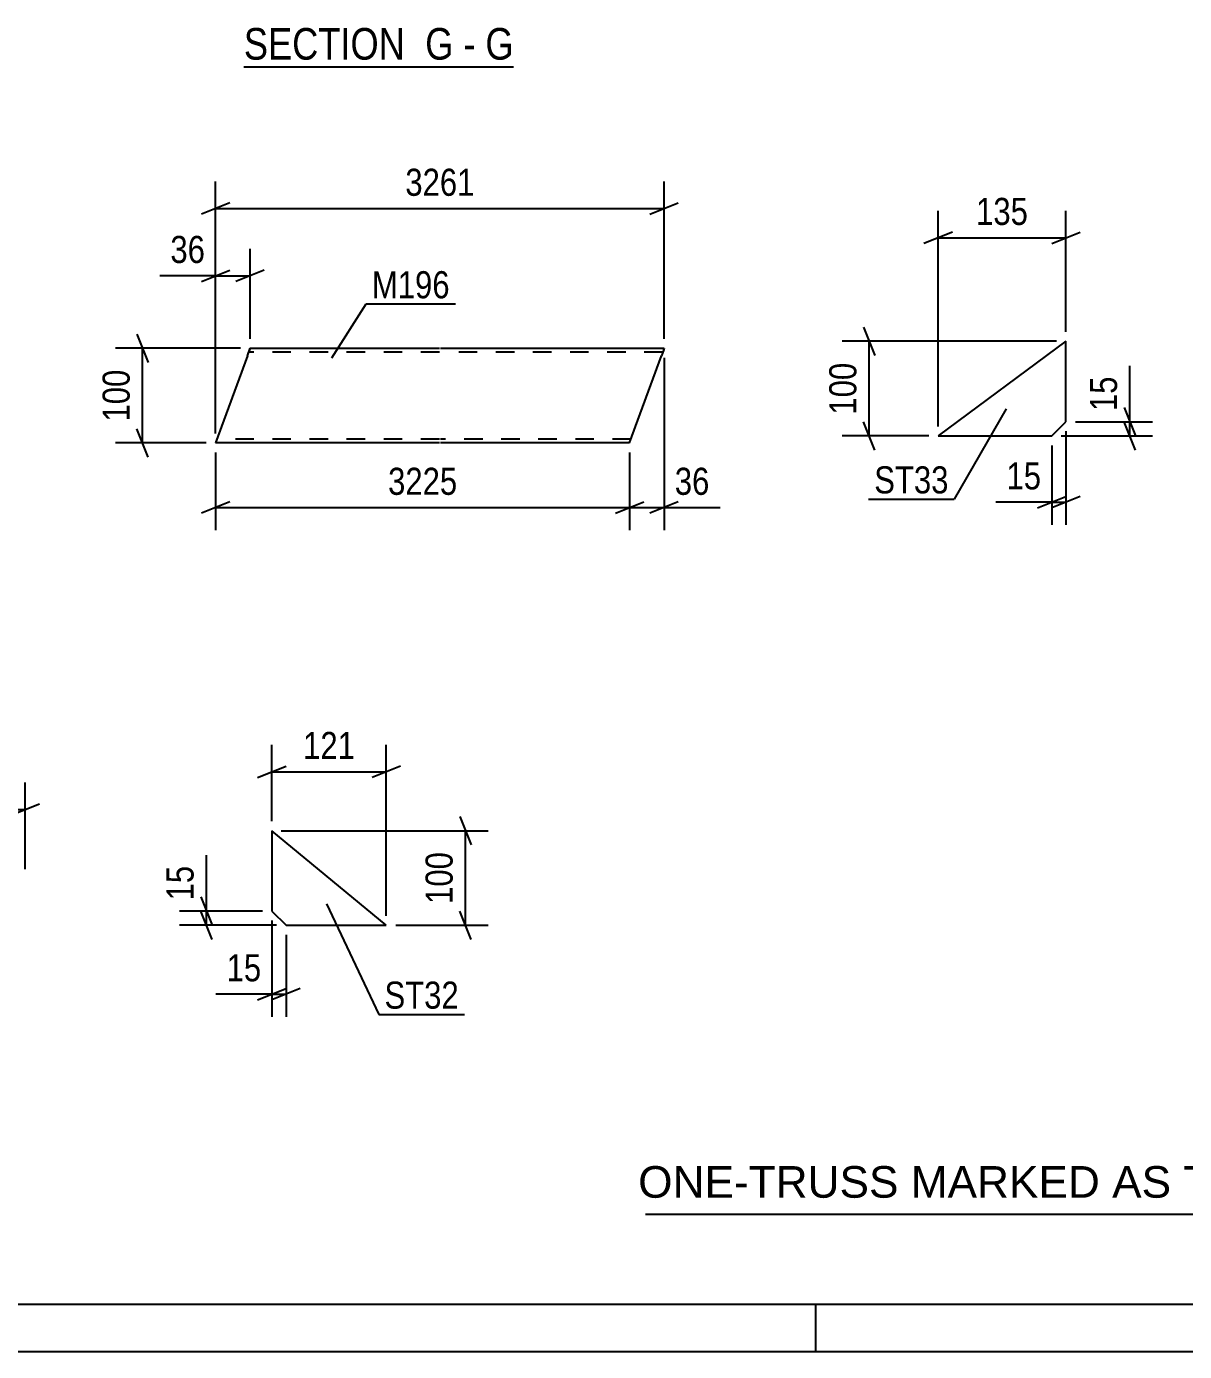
# Model space of a CAD drawing. Header units: millimetres. Extents: x 0 to 841, y 0 to 594.
# Drawn here: x 337.6 to 460, y 0 to 140 of the extents above; entities that cross this region are included whole.
import ezdxf

# ---------------------------------------------------------------- set-up
doc = ezdxf.new("R2010")
doc.units = ezdxf.units.MM
doc.linetypes.add('DXK_LINE_DOT2', pattern=[3.9198, 1.9599, -1.9599])
doc.styles.add('Arial', font='ARIAL.TTF', dxfattribs={"height": 0.2})
doc.styles.add('Arial Narrow', font='ARIALN.TTF', dxfattribs={"height": 0.2})

# ---------------------------------------------------------------- blocks, each defined once
blk = doc.blocks.new('Unknown-814748305-1133')
at = {"color": 5, "linetype": 'Continuous'}
for p, q in [((5, 5), (836, 5)), ((421, 0), (421, 5)), ((0, 0), (841, 0))]:
    blk.add_line(p, q, dxfattribs=at)
blk = doc.blocks.new('Unknown-814748305-13507')
at = {"color": 7, "linetype": 'Continuous'}
blk.add_line((403, 14.5), (473, 14.5), dxfattribs=at)
at = {"color": 7, "style": 'Arial'}
blk.add_text('ONE-TRUSS MARKED AS TR444', height=3.3428, dxfattribs=at).set_placement((402.24, 16.25))
blk = doc.blocks.new('Unknown-814748305-17 - 5706')
at = {"color": 6, "linetype": 'Continuous'}
blk.add_line((360.58, 135.77), (389.08, 135.77), dxfattribs=at)
at = {"color": 0, "linetype": 'Continuous'}
for points in [[(378.69, 136.52), (378.69, 140.02), (360.58, 140.02), (360.58, 136.52)], [(382.73, 136.52), (382.73, 140.02), (379.74, 140.02), (379.74, 136.52)], [(385.05, 136.52), (385.05, 140.02), (383.78, 140.02), (383.78, 136.52)], [(389.08, 136.52), (389.08, 140.02), (386.1, 140.02), (386.1, 136.52)]]:
    blk.add_wipeout(points, dxfattribs=at)
at = {"color": 7, "linetype": 'Continuous', "style": 'Arial Narrow'}
for s, p in [('SECTION ', (360.58, 136.52)), ('G', (379.74, 136.52)), ('G', (386.1, 136.52)), ('-', (383.78, 136.52))]:
    blk.add_text(s, height=3.34, dxfattribs=at).set_placement(p)
blk = doc.blocks.new('Part-814748305-2364 - 2348')
at = {"color": 2, "linetype": 'Continuous'}
for p, q in [((360.95, 105.22), (357.6, 96.02)), ((360.95, 105.22), (361.24, 106.02)), ((361.24, 106.02), (381.24, 106.02)), ((381.34, 106.02), (404.98, 106.02)), ((401.34, 96.02), (404.69, 105.22)), ((404.9, 105.79), (404.69, 105.22)), ((404.96, 105.96), (404.9, 105.79)), ((404.98, 106.02), (404.96, 105.96)), ((381.24, 96.02), (357.6, 96.02)), ((401.34, 96.02), (381.34, 96.02))]:
    blk.add_line(p, q, dxfattribs=at)
at = {"color": 7, "linetype": 'DXK_LINE_DOT2'}
for p, q in [((381.24, 105.62), (361.1, 105.62)), ((361.22, 105.96), (361.16, 105.79)), ((361.24, 106.02), (361.22, 105.96)), ((404.84, 105.62), (381.34, 105.62)), ((404.98, 106.02), (404.9, 105.79)), ((381.24, 96.42), (357.75, 96.42)), ((401.49, 96.42), (381.34, 96.42))]:
    blk.add_line(p, q, dxfattribs=at)
blk = doc.blocks.new('Part-814748305-1883 - 1867')
at = {"color": 2, "linetype": 'Continuous'}
for p, q in [((375.63, 45.04), (363.54, 55.04)), ((363.54, 55.04), (363.54, 46.54)), ((363.54, 46.54), (365.04, 45.04)), ((365.04, 45.04), (375.63, 45.04))]:
    blk.add_line(p, q, dxfattribs=at)
blk = doc.blocks.new('Part-814748305-1734 - 1718')
at = {"color": 2, "linetype": 'Continuous'}
for p, q in [((447.43, 106.76), (433.93, 96.76)), ((447.43, 98.26), (447.43, 106.76)), ((445.93, 96.76), (447.43, 98.26)), ((433.93, 96.76), (445.93, 96.76))]:
    blk.add_line(p, q, dxfattribs=at)
blk = doc.blocks.new('StraightDimension-814748305-12724 - 12577')
at = {"color": 7, "linetype": 'Continuous'}
for p, q in [((319.48, 50.96), (319.48, 60.14)), ((337.48, 50.96), (337.48, 60.14)), ((320.98, 57.89), (317.98, 56.69)), ((335.98, 56.69), (338.98, 57.89)), ((319.48, 57.29), (337.48, 57.29))]:
    blk.add_line(p, q, dxfattribs=at)
at = {"color": 0}
blk.add_wipeout([(331.82, 58.04), (331.82, 62.24), (325.13, 62.24), (325.13, 58.04)], dxfattribs=at)
at = {"color": 3, "style": 'Arial Narrow'}
blk.add_text('180', height=2.863, dxfattribs=at).set_placement((325.73, 58.64))
blk = doc.blocks.new('StraightDimension-814748305-2423 - 2348')
at = {"color": 7, "linetype": 'Continuous'}
for p, q in [((357.6, 95.02), (357.6, 86.78)), ((401.34, 95.02), (401.34, 86.78)), ((359.1, 89.78), (356.1, 88.58)), ((399.84, 88.58), (402.84, 89.78)), ((357.6, 89.18), (401.34, 89.18))]:
    blk.add_line(p, q, dxfattribs=at)
at = {"color": 0}
blk.add_wipeout([(383.73, 89.93), (383.73, 94.13), (375.22, 94.13), (375.22, 89.93)], dxfattribs=at)
at = {"color": 3, "style": 'Arial Narrow'}
blk.add_text('3225', height=2.863, dxfattribs=at).set_placement((375.82, 90.53))
blk = doc.blocks.new('StraightDimension-814748305-2367 - 2348')
at = {"color": 7, "linetype": 'Continuous'}
for p, q in [((349.27, 107.52), (350.47, 104.52)), ((360.24, 106.02), (347.02, 106.02)), ((349.87, 96.02), (349.87, 106.02)), ((350.47, 94.52), (349.27, 97.52)), ((356.6, 96.02), (347.02, 96.02))]:
    blk.add_line(p, q, dxfattribs=at)
at = {"color": 0}
blk.add_wipeout([(349.12, 104.36), (344.92, 104.36), (344.92, 97.68), (349.12, 97.68)], dxfattribs=at)
at = {"color": 3, "style": 'Arial Narrow'}
blk.add_text('100', height=2.863, rotation=90.0002, dxfattribs=at).set_placement((348.52, 98.28))
blk = doc.blocks.new('StraightDimension-814748305-2411 - 2348')
at = {"color": 7, "linetype": 'Continuous'}
for p, q in [((404.98, 105.02), (404.98, 86.78)), ((401.34, 95.02), (401.34, 86.78)), ((399.84, 88.58), (402.84, 89.78)), ((406.48, 89.78), (403.48, 88.58)), ((401.34, 89.18), (404.98, 89.18)), ((404.98, 89.18), (410.89, 89.18)), ((404.98, 89.18), (410.89, 89.18))]:
    blk.add_line(p, q, dxfattribs=at)
at = {"color": 0}
blk.add_wipeout([(410.37, 89.93), (410.37, 94.13), (405.51, 94.13), (405.51, 89.93)], dxfattribs=at)
at = {"color": 3, "style": 'Arial Narrow'}
blk.add_text('36', height=2.863, dxfattribs=at).set_placement((406.11, 90.53))
blk = doc.blocks.new('StraightDimension-814748305-2387 - 2348')
at = {"color": 7, "linetype": 'Continuous'}
for p, q in [((357.6, 97.02), (357.6, 123.63)), ((404.98, 107.02), (404.98, 123.63)), ((359.1, 121.38), (356.1, 120.18)), ((357.6, 120.78), (404.98, 120.78)), ((403.48, 120.18), (406.48, 121.38))]:
    blk.add_line(p, q, dxfattribs=at)
at = {"color": 0}
blk.add_wipeout([(385.55, 121.53), (385.55, 125.73), (377.04, 125.73), (377.04, 121.53)], dxfattribs=at)
at = {"color": 3, "style": 'Arial Narrow'}
blk.add_text('3261', height=2.863, dxfattribs=at).set_placement((377.64, 122.13))
blk = doc.blocks.new('StraightDimension-814748305-2398 - 2348')
at = {"color": 7, "linetype": 'Continuous'}
for p, q in [((357.6, 97.02), (357.6, 116.53)), ((361.24, 107.02), (361.24, 116.53)), ((357.6, 113.68), (351.7, 113.68)), ((357.6, 113.68), (351.7, 113.68)), ((356.1, 113.08), (359.1, 114.28)), ((357.6, 113.68), (361.24, 113.68)), ((362.74, 114.28), (359.74, 113.08))]:
    blk.add_line(p, q, dxfattribs=at)
at = {"color": 0}
blk.add_wipeout([(357.08, 114.43), (357.08, 118.63), (352.22, 118.63), (352.22, 114.43)], dxfattribs=at)
at = {"color": 3, "style": 'Arial Narrow'}
blk.add_text('36', height=2.863, dxfattribs=at).set_placement((352.82, 115.03))
blk = doc.blocks.new('StraightDimension-814748305-1897 - 1867')
at = {"color": 7, "linetype": 'Continuous'}
for p, q in [((356.62, 46.54), (356.62, 52.45)), ((356.62, 46.54), (356.62, 52.45)), ((356.02, 48.04), (357.22, 45.04)), ((362.54, 46.54), (353.77, 46.54)), ((357.22, 43.54), (356.02, 46.54)), ((356.62, 45.04), (356.62, 46.54)), ((364.04, 45.04), (353.77, 45.04))]:
    blk.add_line(p, q, dxfattribs=at)
at = {"color": 0}
blk.add_wipeout([(355.87, 51.92), (351.67, 51.92), (351.67, 47.07), (355.87, 47.07)], dxfattribs=at)
at = {"color": 3, "style": 'Arial Narrow'}
blk.add_text('15', height=2.863, rotation=90.0002, dxfattribs=at).set_placement((355.27, 47.67))
blk = doc.blocks.new('StraightDimension-814748305-1919 - 1867')
at = {"color": 7, "linetype": 'Continuous'}
for p, q in [((363.54, 45.54), (363.54, 35.37)), ((365.04, 44.04), (365.04, 35.37)), ((362.04, 37.17), (365.04, 38.37)), ((366.54, 38.37), (363.54, 37.17)), ((363.54, 37.77), (357.63, 37.77)), ((363.54, 37.77), (357.63, 37.77)), ((363.54, 37.77), (365.04, 37.77))]:
    blk.add_line(p, q, dxfattribs=at)
at = {"color": 0}
blk.add_wipeout([(363.01, 38.52), (363.01, 42.72), (358.16, 42.72), (358.16, 38.52)], dxfattribs=at)
at = {"color": 3, "style": 'Arial Narrow'}
blk.add_text('15', height=2.863, dxfattribs=at).set_placement((358.76, 39.12))
blk = doc.blocks.new('StraightDimension-814748305-1909 - 1867')
at = {"color": 7, "linetype": 'Continuous'}
for p, q in [((363.54, 56.04), (363.54, 64.11)), ((375.63, 46.04), (375.63, 64.11)), ((362.04, 60.66), (365.04, 61.86)), ((377.13, 61.86), (374.13, 60.66)), ((363.54, 61.26), (375.63, 61.26))]:
    blk.add_line(p, q, dxfattribs=at)
at = {"color": 0}
blk.add_wipeout([(372.93, 62.01), (372.93, 66.21), (366.24, 66.21), (366.24, 62.01)], dxfattribs=at)
at = {"color": 3, "style": 'Arial Narrow'}
blk.add_text('121', height=2.863, dxfattribs=at).set_placement((366.84, 62.61))
blk = doc.blocks.new('StraightDimension-814748305-1885 - 1867')
at = {"color": 7, "linetype": 'Continuous'}
for p, q in [((383.39, 56.54), (384.59, 53.54)), ((364.54, 55.04), (386.39, 55.04)), ((383.99, 45.04), (383.99, 55.04)), ((384.59, 43.54), (383.39, 46.54)), ((376.63, 45.04), (386.39, 45.04))]:
    blk.add_line(p, q, dxfattribs=at)
at = {"color": 0}
blk.add_wipeout([(383.24, 53.38), (379.04, 53.38), (379.04, 46.7), (383.24, 46.7)], dxfattribs=at)
at = {"color": 3, "style": 'Arial Narrow'}
blk.add_text('100', height=2.863, rotation=90.0002, dxfattribs=at).set_placement((382.64, 47.3))
blk = doc.blocks.new('StraightDimension-814748305-1811 - 1718')
at = {"color": 7, "linetype": 'Continuous'}
for p, q in [((447.43, 97.26), (447.43, 87.35)), ((445.93, 95.76), (445.93, 87.35)), ((445.93, 89.75), (440.03, 89.75)), ((445.93, 89.75), (440.03, 89.75)), ((444.43, 89.15), (447.43, 90.35)), ((448.93, 90.35), (445.93, 89.15)), ((445.93, 89.75), (447.43, 89.75))]:
    blk.add_line(p, q, dxfattribs=at)
at = {"color": 0}
blk.add_wipeout([(445.41, 90.5), (445.41, 94.7), (440.55, 94.7), (440.55, 90.5)], dxfattribs=at)
at = {"color": 3, "style": 'Arial Narrow'}
blk.add_text('15', height=2.863, dxfattribs=at).set_placement((441.15, 91.1))
blk = doc.blocks.new('StraightDimension-814748305-1852 - 1718')
at = {"color": 7, "linetype": 'Continuous'}
for p, q in [((454.18, 98.26), (454.18, 104.16)), ((454.18, 98.26), (454.18, 104.16)), ((453.58, 99.76), (454.78, 96.76)), ((448.43, 98.26), (456.58, 98.26)), ((454.78, 95.26), (453.58, 98.26)), ((454.18, 96.76), (454.18, 98.26)), ((446.93, 96.76), (456.58, 96.76))]:
    blk.add_line(p, q, dxfattribs=at)
at = {"color": 0}
blk.add_wipeout([(453.43, 103.64), (449.23, 103.64), (449.23, 98.78), (453.43, 98.78)], dxfattribs=at)
at = {"color": 3, "style": 'Arial Narrow'}
blk.add_text('15', height=2.863, rotation=90.0002, dxfattribs=at).set_placement((452.83, 99.38))
blk = doc.blocks.new('StraightDimension-814748305-1828 - 1718')
at = {"color": 7, "linetype": 'Continuous'}
for p, q in [((433.93, 97.76), (433.93, 120.55)), ((447.43, 107.76), (447.43, 120.55)), ((435.43, 118.3), (432.43, 117.1)), ((433.93, 117.7), (447.43, 117.7)), ((445.93, 117.1), (448.93, 118.3))]:
    blk.add_line(p, q, dxfattribs=at)
at = {"color": 0}
blk.add_wipeout([(444.02, 118.45), (444.02, 122.65), (437.34, 122.65), (437.34, 118.45)], dxfattribs=at)
at = {"color": 3, "style": 'Arial Narrow'}
blk.add_text('135', height=2.863, dxfattribs=at).set_placement((437.94, 119.05))
blk = doc.blocks.new('StraightDimension-814748305-1840 - 1718')
at = {"color": 7, "linetype": 'Continuous'}
for p, q in [((426.04, 108.26), (427.24, 105.26)), ((446.43, 106.76), (423.79, 106.76)), ((426.64, 96.76), (426.64, 106.76)), ((427.24, 95.26), (426.04, 98.26)), ((432.93, 96.76), (423.79, 96.76))]:
    blk.add_line(p, q, dxfattribs=at)
at = {"color": 0}
blk.add_wipeout([(425.89, 105.1), (421.69, 105.1), (421.69, 98.41), (425.89, 98.41)], dxfattribs=at)
at = {"color": 3, "style": 'Arial Narrow'}
blk.add_text('100', height=2.863, rotation=90.0002, dxfattribs=at).set_placement((425.29, 99.01))
blk = doc.blocks.new('Mark-814748305-2360 - 2348')
at = {"color": 0}
blk.add_wipeout([(382.33, 111.3), (382.33, 114.3), (374.11, 114.3), (374.11, 111.3)], dxfattribs=at)
blk.add_wipeout([(382.33, 111.3), (382.33, 114.3), (374.11, 114.3), (374.11, 111.3)], dxfattribs=at)
at = {"color": 30, "linetype": 'Continuous'}
for p, q in [((369.86, 105.02), (373.51, 110.7)), ((373.51, 110.7), (382.93, 110.7))]:
    blk.add_line(p, q, dxfattribs=at)
at = {"color": 3, "style": 'Arial Narrow'}
blk.add_text('M196', height=2.863, dxfattribs=at).set_placement((374.11, 111.3))
blk = doc.blocks.new('Mark-814748305-1879 - 1867')
at = {"color": 0}
blk.add_wipeout([(383.3, 36.23), (383.3, 39.23), (375.44, 39.23), (375.44, 36.23)], dxfattribs=at)
blk.add_wipeout([(383.3, 36.23), (383.3, 39.23), (375.44, 39.23), (375.44, 36.23)], dxfattribs=at)
at = {"color": 30, "linetype": 'Continuous'}
for p, q in [((369.32, 47.3), (374.84, 35.63)), ((374.84, 35.63), (383.9, 35.63))]:
    blk.add_line(p, q, dxfattribs=at)
at = {"color": 3, "style": 'Arial Narrow'}
blk.add_text('ST32', height=2.863, dxfattribs=at).set_placement((375.44, 36.23))
blk = doc.blocks.new('Mark-814748305-1730 - 1718')
at = {"color": 0}
blk.add_wipeout([(435.03, 90.68), (435.03, 93.68), (427.18, 93.68), (427.18, 90.68)], dxfattribs=at)
blk.add_wipeout([(435.03, 90.68), (435.03, 93.68), (427.18, 93.68), (427.18, 90.68)], dxfattribs=at)
at = {"color": 30, "linetype": 'Continuous'}
for p in [(441.13, 99.62), (426.58, 90.08)]:
    blk.add_line(p, (435.63, 90.08), dxfattribs=at)
at = {"color": 3, "style": 'Arial Narrow'}
blk.add_text('ST33', height=2.863, dxfattribs=at).set_placement((427.18, 90.68))

msp = doc.modelspace()

# ---------------------------------------------------------------- block references
for name in ['Unknown-814748305-1133', 'Part-814748305-1734 - 1718', 'Part-814748305-2364 - 2348', 'Part-814748305-1883 - 1867', 'Unknown-814748305-13507']:
    msp.add_blockref(name, (0, 0))

# ---------------------------------------------------------------- next in the draw order: block references
for name in ['Unknown-814748305-17 - 5706', 'StraightDimension-814748305-1811 - 1718', 'StraightDimension-814748305-2423 - 2348', 'StraightDimension-814748305-12724 - 12577', 'StraightDimension-814748305-1897 - 1867']:
    msp.add_blockref(name, (0, 0))

# ---------------------------------------------------------------- next in the draw order: block references
for name in ['StraightDimension-814748305-2367 - 2348', 'StraightDimension-814748305-2411 - 2348', 'StraightDimension-814748305-1852 - 1718', 'StraightDimension-814748305-1919 - 1867']:
    msp.add_blockref(name, (0, 0))

# ---------------------------------------------------------------- next in the draw order: block references
for name in ['StraightDimension-814748305-2387 - 2348', 'StraightDimension-814748305-1828 - 1718', 'StraightDimension-814748305-1909 - 1867']:
    msp.add_blockref(name, (0, 0))

# ---------------------------------------------------------------- next in the draw order: block references
for name in ['StraightDimension-814748305-2398 - 2348', 'Mark-814748305-2360 - 2348', 'StraightDimension-814748305-1840 - 1718', 'StraightDimension-814748305-1885 - 1867']:
    msp.add_blockref(name, (0, 0))

# ---------------------------------------------------------------- next in the draw order: block references
for name in ['Mark-814748305-1730 - 1718', 'Mark-814748305-1879 - 1867']:
    msp.add_blockref(name, (0, 0))

doc.saveas('drawing.dxf')
